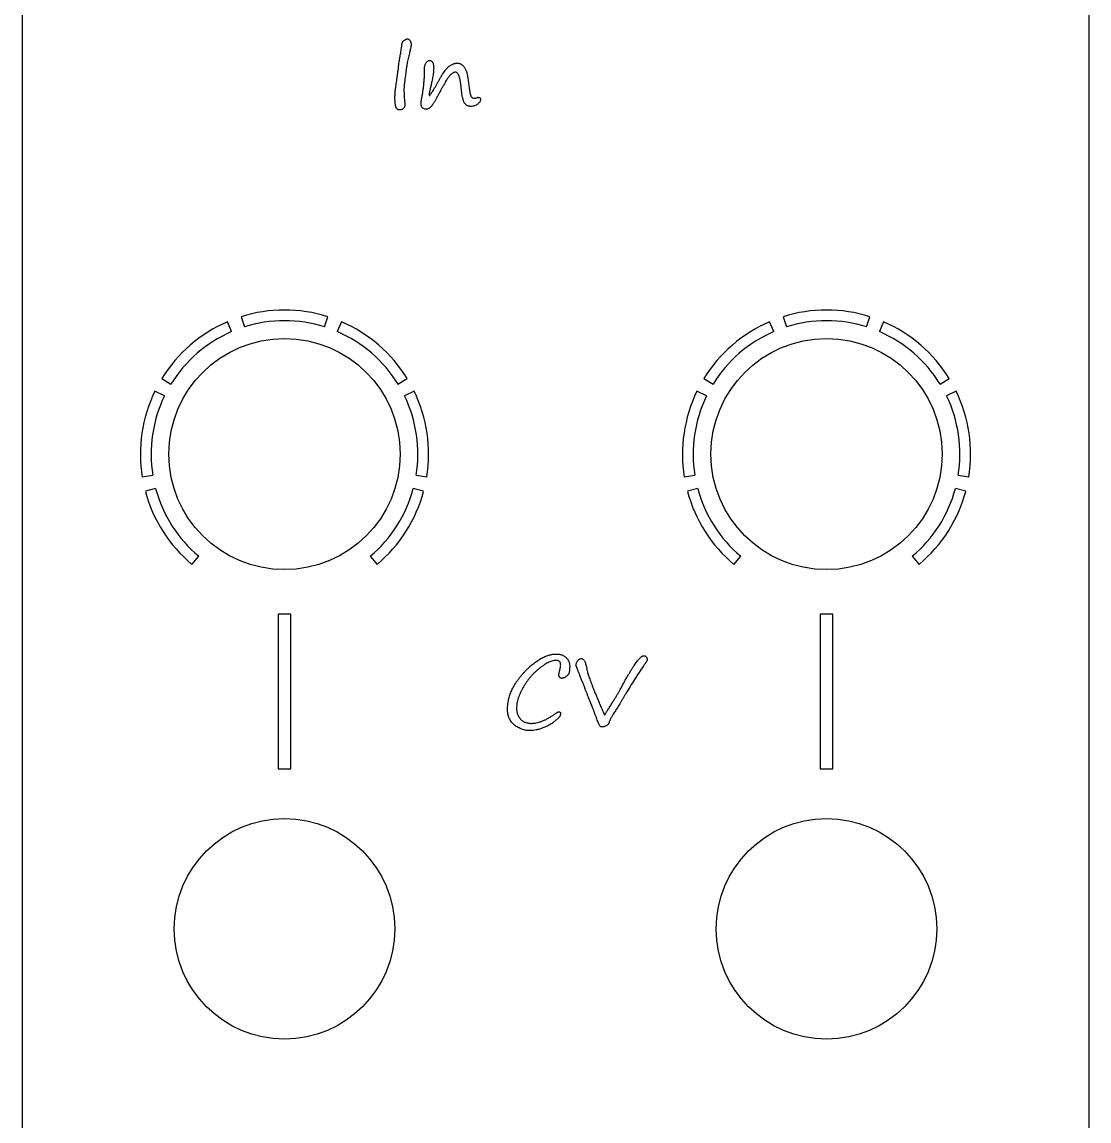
# Model space of a CAD drawing. Extents: x 87 to 117, y 47 to 176.
# Drawn here: x 86.72 to 116.72, y 78.28 to 109.19 of the extents above; entities that cross this region are included whole.
import ezdxf

# ---------------------------------------------------------------- set-up
doc = ezdxf.new("R2010")
doc.units = 0
doc.layers.get('0').update_dxf_attribs({"linetype": 'CONTINUOUS'})

msp = doc.modelspace()

# ---------------------------------------------------------------- linework, layer by layer
at = {"color": 7, "linetype": 'CONTINUOUS'}
for p, q in [((86.719, 172.625), (86.719, 50.625)), ((116.719, 50.625), (116.719, 172.625)), ((92.613, 100.479), (92.494, 100.754)), ((92.881, 100.898), (92.971, 100.612)), ((95.226, 100.612), (95.316, 100.898)), ((95.703, 100.754), (95.584, 100.479)), ((107.853, 100.479), (107.734, 100.754)), ((108.121, 100.898), (108.211, 100.612)), ((110.466, 100.612), (110.556, 100.898)), ((110.943, 100.754), (110.824, 100.479)), ((90.652, 99.162), (90.907, 99.004)), ((97.29, 99.004), (97.546, 99.162)), ((105.892, 99.162), (106.147, 99.004)), ((112.53, 99.004), (112.786, 99.162)), ((90.723, 98.669), (90.453, 98.8)), ((97.744, 98.8), (97.474, 98.669)), ((105.963, 98.669), (105.693, 98.8)), ((112.984, 98.8), (112.714, 98.669)), ((90.1, 96.39), (90.396, 96.438)), ((97.801, 96.438), (98.097, 96.39)), ((105.34, 96.39), (105.636, 96.438)), ((113.041, 96.438), (113.337, 96.39)), ((90.476, 96.065), (90.187, 95.987)), ((98.011, 95.987), (97.721, 96.065)), ((105.716, 96.065), (105.427, 95.987)), ((113.251, 95.987), (112.961, 96.065)), ((91.495, 93.933), (91.688, 94.163)), ((96.509, 94.163), (96.702, 93.933)), ((106.735, 93.933), (106.928, 94.163)), ((111.749, 94.163), (111.942, 93.933)), ((93.924, 92.535), (93.924, 88.185)), ((94.274, 92.535), (93.924, 92.535)), ((94.274, 88.185), (94.274, 92.535)), ((109.514, 92.535), (109.164, 92.535)), ((109.164, 92.535), (109.164, 88.185)), ((109.514, 88.185), (109.514, 92.535)), ((93.924, 88.185), (94.274, 88.185)), ((109.164, 88.185), (109.514, 88.185))]:
    msp.add_line(p, q, dxfattribs=at)
for centre, radius in [((94.099, 97.035), 3.25), ((109.339, 97.035), 3.25), ((94.099, 83.685), 3.1), ((109.339, 83.685), 3.1)]:
    msp.add_circle(centre, radius, dxfattribs=at)
for centre, radius, start, end in [((94.099, 97.035), 4.05, 72.5, 107.5), ((109.339, 97.035), 4.05, 72.5, 107.5), ((94.099, 97.035), 4.05, 113.3333, 148.3333), ((94.099, 97.035), 3.75, 72.5, 107.5), ((94.099, 97.035), 4.05, 31.6667, 66.6667), ((109.339, 97.035), 4.05, 113.3333, 148.3333), ((109.339, 97.035), 3.75, 72.5, 107.5), ((109.339, 97.035), 4.05, 31.6667, 66.6667), ((94.099, 97.035), 3.75, 113.3333, 148.3333), ((94.099, 97.035), 3.75, 31.6667, 66.6667), ((109.339, 97.035), 3.75, 113.3333, 148.3333), ((109.339, 97.035), 3.75, 31.6667, 66.6667), ((94.099, 97.035), 4.05, 154.1667, 189.1667), ((94.099, 97.035), 3.75, 154.1667, 189.1667), ((94.099, 97.035), 3.75, 350.8333, 25.8333), ((94.099, 97.035), 4.05, 350.8333, 25.8333), ((109.339, 97.035), 4.05, 154.1667, 189.1667), ((109.339, 97.035), 3.75, 154.1667, 189.1667), ((109.339, 97.035), 3.75, 350.8333, 25.8333), ((109.339, 97.035), 4.05, 350.8333, 25.8333), ((94.099, 97.035), 4.05, 195, 230), ((94.099, 97.035), 3.75, 195, 230), ((94.099, 97.035), 3.75, 310, 345), ((94.099, 97.035), 4.05, 310, 345), ((109.339, 97.035), 4.05, 195, 230), ((109.339, 97.035), 3.75, 195, 230), ((109.339, 97.035), 3.75, 310, 345), ((109.339, 97.035), 4.05, 310, 345)]:
    msp.add_arc(centre, radius, start, end, dxfattribs=at)
for points, knots in [([(97.353, 108.239), (97.358, 108.264), (97.367, 108.311), (97.378, 108.38), (97.388, 108.445), (97.393, 108.486), (97.395, 108.506)], [0, 0, 0, 0, 0.277072, 0.53556, 0.776987, 1, 1, 1, 1]), ([(97.395, 108.506), (97.397, 108.518), (97.399, 108.541), (97.405, 108.571), (97.409, 108.595), (97.415, 108.614), (97.424, 108.63), (97.438, 108.645), (97.455, 108.661), (97.477, 108.676), (97.498, 108.69), (97.518, 108.701), (97.535, 108.708), (97.546, 108.709), (97.551, 108.71)], [0, 0, 0, 0, 0.132275, 0.242431, 0.329032, 0.394165, 0.454179, 0.525174, 0.609056, 0.706959, 0.804006, 0.885407, 0.950127, 1, 1, 1, 1]), ([(97.551, 108.71), (97.559, 108.709), (97.576, 108.708), (97.6, 108.697), (97.619, 108.679), (97.634, 108.655), (97.646, 108.627), (97.655, 108.597), (97.66, 108.564), (97.66, 108.541), (97.661, 108.529)], [0, 0, 0, 0, 0.110512, 0.215335, 0.322617, 0.443135, 0.573609, 0.708475, 0.849962, 1, 1, 1, 1]), ([(97.661, 108.529), (97.66, 108.523), (97.658, 108.509), (97.652, 108.483), (97.645, 108.449), (97.635, 108.407), (97.624, 108.356), (97.61, 108.296), (97.593, 108.229), (97.582, 108.181), (97.576, 108.155)], [0, 0, 0, 0, 0.0459751, 0.1143778, 0.2052623, 0.3184203, 0.4548593, 0.613804, 0.7952622, 1, 1, 1, 1]), ([(97.306, 107.914), (97.308, 107.936), (97.312, 107.984), (97.322, 108.061), (97.335, 108.147), (97.347, 108.208), (97.353, 108.239)], [0, 0, 0, 0, 0.205107, 0.439, 0.704169, 1, 1, 1, 1]), ([(97.294, 107.82), (97.296, 107.836), (97.301, 107.867), (97.304, 107.898), (97.306, 107.914)], [0, 0, 0, 0, 0.50319, 1, 1, 1, 1]), ([(97.528, 107.901), (97.525, 107.877), (97.52, 107.826), (97.512, 107.776), (97.509, 107.749)], [0, 0, 0, 0, 0.479756, 1, 1, 1, 1]), ([(97.576, 108.155), (97.57, 108.131), (97.56, 108.085), (97.545, 108.018), (97.535, 107.958), (97.53, 107.919), (97.528, 107.901)], [0, 0, 0, 0, 0.288214, 0.550276, 0.787272, 1, 1, 1, 1]), ([(97.962, 107.067), (97.968, 107.101), (97.981, 107.169), (97.997, 107.272), (98.01, 107.377), (98.022, 107.483), (98.03, 107.59), (98.036, 107.699), (98.04, 107.81), (98.04, 107.884), (98.04, 107.922)], [0, 0, 0, 0, 0.120129, 0.241238, 0.364168, 0.488151, 0.613675, 0.74088, 0.86932, 1, 1, 1, 1]), ([(98.04, 107.922), (98.041, 107.931), (98.042, 107.95), (98.051, 107.978), (98.065, 108.008), (98.083, 108.038), (98.103, 108.065), (98.124, 108.086), (98.144, 108.099), (98.159, 108.101), (98.166, 108.102)], [0, 0, 0, 0, 0.1157092, 0.2421953, 0.3815806, 0.5380488, 0.6890376, 0.8135374, 0.9136909, 1, 1, 1, 1]), ([(98.166, 108.102), (98.177, 108.102), (98.197, 108.101), (98.225, 108.091), (98.248, 108.075), (98.266, 108.051), (98.279, 108.019), (98.288, 107.978), (98.292, 107.928), (98.293, 107.891), (98.294, 107.872)], [0, 0, 0, 0, 0.1072568, 0.2035245, 0.29421, 0.3872488, 0.495913, 0.6339937, 0.8009112, 1, 1, 1, 1]), ([(98.294, 107.872), (98.293, 107.859), (98.292, 107.83), (98.288, 107.783), (98.28, 107.727), (98.27, 107.662), (98.256, 107.588), (98.24, 107.505), (98.22, 107.414), (98.206, 107.35), (98.199, 107.316)], [0, 0, 0, 0, 0.068073, 0.151869, 0.251629, 0.36806, 0.501331, 0.651359, 0.817622, 1, 1, 1, 1]), ([(98.384, 107.438), (98.398, 107.464), (98.424, 107.514), (98.464, 107.586), (98.503, 107.652), (98.541, 107.713), (98.577, 107.767), (98.611, 107.815), (98.645, 107.857), (98.677, 107.894), (98.71, 107.925), (98.743, 107.952), (98.776, 107.975), (98.811, 107.994), (98.847, 108.008), (98.883, 108.018), (98.92, 108.025), (98.945, 108.026), (98.958, 108.026)], [0, 0, 0, 0, 0.102368, 0.198218, 0.287244, 0.36944, 0.444478, 0.513458, 0.575764, 0.631936, 0.683502, 0.732705, 0.779893, 0.825238, 0.869262, 0.913103, 0.956376, 1, 1, 1, 1]), ([(98.958, 108.026), (98.968, 108.026), (98.987, 108.025), (99.016, 108.02), (99.042, 108.011), (99.068, 108), (99.092, 107.984), (99.115, 107.965), (99.136, 107.943), (99.156, 107.917), (99.175, 107.887), (99.192, 107.851), (99.208, 107.81), (99.222, 107.764), (99.235, 107.712), (99.247, 107.654), (99.257, 107.591), (99.263, 107.547), (99.266, 107.524)], [0, 0, 0, 0, 0.045877, 0.089967, 0.133623, 0.176543, 0.220768, 0.265895, 0.312992, 0.362601, 0.416666, 0.477593, 0.545086, 0.620042, 0.703153, 0.794197, 0.892709, 1, 1, 1, 1]), ([(97.205, 107.053), (97.205, 107.069), (97.205, 107.104), (97.209, 107.158), (97.212, 107.216), (97.218, 107.279), (97.226, 107.347), (97.235, 107.419), (97.247, 107.496), (97.255, 107.548), (97.259, 107.575)], [0, 0, 0, 0, 0.094044, 0.196485, 0.308073, 0.428961, 0.558473, 0.696472, 0.843921, 1, 1, 1, 1]), ([(97.259, 107.575), (97.261, 107.585), (97.263, 107.604), (97.267, 107.631), (97.271, 107.655), (97.274, 107.675), (97.276, 107.692), (97.278, 107.706), (97.28, 107.717), (97.281, 107.724), (97.281, 107.726)], [0, 0, 0, 0, 0.198962, 0.374476, 0.531671, 0.667984, 0.780472, 0.874641, 0.947923, 1, 1, 1, 1]), ([(97.281, 107.726), (97.282, 107.742), (97.285, 107.773), (97.291, 107.804), (97.294, 107.82)], [0, 0, 0, 0, 0.491555, 1, 1, 1, 1]), ([(97.509, 107.749), (97.505, 107.722), (97.497, 107.669), (97.487, 107.594), (97.478, 107.525), (97.471, 107.463), (97.465, 107.408), (97.461, 107.359), (97.459, 107.318), (97.458, 107.292), (97.458, 107.281)], [0, 0, 0, 0, 0.176209, 0.337836, 0.484894, 0.617398, 0.734537, 0.83801, 0.926194, 1, 1, 1, 1]), ([(98.903, 107.773), (98.891, 107.772), (98.865, 107.769), (98.827, 107.75), (98.787, 107.721), (98.754, 107.688), (98.726, 107.654), (98.701, 107.621), (98.674, 107.581), (98.644, 107.533), (98.611, 107.479), (98.575, 107.417), (98.537, 107.349), (98.511, 107.301), (98.497, 107.275)], [0, 0, 0, 0, 0.054951, 0.117189, 0.19025, 0.276348, 0.328008, 0.39032, 0.464155, 0.548428, 0.64485, 0.751824, 0.8702, 1, 1, 1, 1]), ([(99.062, 107.381), (99.06, 107.397), (99.057, 107.428), (99.052, 107.472), (99.045, 107.514), (99.038, 107.552), (99.031, 107.587), (99.023, 107.619), (99.014, 107.648), (99.004, 107.675), (98.994, 107.698), (98.983, 107.718), (98.971, 107.734), (98.959, 107.748), (98.946, 107.759), (98.933, 107.767), (98.918, 107.772), (98.908, 107.773), (98.903, 107.773)], [0, 0, 0, 0, 0.10629, 0.205684, 0.298343, 0.385219, 0.465358, 0.539045, 0.607284, 0.669126, 0.725098, 0.775561, 0.820506, 0.861678, 0.898547, 0.934045, 0.966353, 1, 1, 1, 1]), ([(97.458, 107.281), (97.458, 107.249), (97.459, 107.187), (97.463, 107.093), (97.47, 107.001), (97.477, 106.94), (97.481, 106.91)], [0, 0, 0, 0, 0.2531501, 0.5033001, 0.7528956, 1, 1, 1, 1]), ([(98.497, 107.275), (98.488, 107.258), (98.47, 107.225), (98.444, 107.176), (98.419, 107.13), (98.395, 107.087), (98.373, 107.046), (98.351, 107.009), (98.332, 106.974), (98.313, 106.943), (98.295, 106.914), (98.279, 106.888), (98.264, 106.865), (98.25, 106.845), (98.238, 106.827), (98.226, 106.813), (98.217, 106.801), (98.2, 106.785), (98.178, 106.767), (98.149, 106.748), (98.123, 106.736), (98.106, 106.734), (98.099, 106.733)], [0, 0, 0, 0, 0.0848, 0.164748, 0.240627, 0.311615, 0.378537, 0.440626, 0.498595, 0.552028, 0.600846, 0.644861, 0.685055, 0.720482, 0.751642, 0.777763, 0.8005, 0.81832, 0.876913, 0.925848, 0.966384, 1, 1, 1, 1]), ([(98.199, 107.316), (98.196, 107.305), (98.191, 107.284), (98.185, 107.254), (98.179, 107.227), (98.175, 107.204), (98.171, 107.183), (98.169, 107.166), (98.167, 107.152), (98.167, 107.143), (98.167, 107.14)], [0, 0, 0, 0, 0.189836, 0.358876, 0.511911, 0.646371, 0.762697, 0.858399, 0.938241, 1, 1, 1, 1]), ([(98.178, 107.118), (98.18, 107.12), (98.189, 107.125), (98.201, 107.141), (98.22, 107.166), (98.242, 107.201), (98.271, 107.246), (98.304, 107.301), (98.342, 107.366), (98.369, 107.413), (98.384, 107.438)], [0, 0, 0, 0, 0.024746, 0.076874, 0.157797, 0.268, 0.406998, 0.575481, 0.773144, 1, 1, 1, 1]), ([(99.339, 106.811), (99.329, 106.811), (99.311, 106.812), (99.285, 106.816), (99.26, 106.823), (99.237, 106.833), (99.215, 106.846), (99.195, 106.861), (99.177, 106.88), (99.159, 106.901), (99.144, 106.93), (99.13, 106.967), (99.117, 107.013), (99.104, 107.069), (99.092, 107.134), (99.081, 107.208), (99.071, 107.292), (99.065, 107.35), (99.062, 107.381)], [0, 0, 0, 0, 0.039554, 0.077769, 0.11419, 0.14982, 0.18523, 0.221002, 0.257701, 0.29585, 0.340288, 0.396228, 0.464962, 0.545978, 0.63958, 0.746807, 0.866739, 1, 1, 1, 1]), ([(99.266, 107.524), (99.269, 107.498), (99.275, 107.449), (99.284, 107.379), (99.293, 107.317), (99.302, 107.262), (99.31, 107.215), (99.318, 107.176), (99.326, 107.145), (99.335, 107.114), (99.349, 107.084), (99.372, 107.058), (99.4, 107.042), (99.42, 107.04), (99.431, 107.039)], [0, 0, 0, 0, 0.143287, 0.272804, 0.387842, 0.489244, 0.576215, 0.649651, 0.709489, 0.755158, 0.826551, 0.887715, 0.94262, 1, 1, 1, 1]), ([(97.338, 106.71), (97.332, 106.71), (97.32, 106.71), (97.303, 106.714), (97.288, 106.721), (97.274, 106.73), (97.262, 106.741), (97.251, 106.755), (97.241, 106.772), (97.233, 106.791), (97.227, 106.813), (97.221, 106.838), (97.216, 106.867), (97.212, 106.898), (97.209, 106.932), (97.207, 106.97), (97.205, 107.01), (97.205, 107.038), (97.205, 107.053)], [0, 0, 0, 0, 0.043904, 0.085932, 0.126968, 0.166391, 0.207715, 0.251348, 0.298438, 0.349059, 0.405099, 0.468142, 0.538239, 0.615885, 0.700935, 0.79257, 0.892914, 1, 1, 1, 1]), ([(97.939, 106.885), (97.939, 106.897), (97.94, 106.923), (97.945, 106.965), (97.952, 107.014), (97.959, 107.048), (97.962, 107.067)], [0, 0, 0, 0, 0.192345, 0.424574, 0.692959, 1, 1, 1, 1]), ([(98.167, 107.14), (98.167, 107.137), (98.167, 107.131), (98.169, 107.124), (98.172, 107.119), (98.176, 107.119), (98.178, 107.118)], [0, 0, 0, 0, 0.360435, 0.611315, 0.814878, 1, 1, 1, 1]), ([(99.61, 106.999), (99.609, 106.989), (99.606, 106.968), (99.59, 106.937), (99.564, 106.905), (99.53, 106.874), (99.49, 106.846), (99.443, 106.826), (99.392, 106.813), (99.357, 106.812), (99.339, 106.811)], [0, 0, 0, 0, 0.08327, 0.176952, 0.288939, 0.421494, 0.563512, 0.70395, 0.84776, 1, 1, 1, 1]), ([(99.431, 107.039), (99.438, 107.039), (99.454, 107.04), (99.479, 107.046), (99.507, 107.056), (99.526, 107.064), (99.536, 107.069)], [0, 0, 0, 0, 0.202064, 0.437519, 0.698919, 1, 1, 1, 1]), ([(99.536, 107.069), (99.539, 107.067), (99.544, 107.065), (99.55, 107.064), (99.552, 107.064)], [0, 0, 0, 0, 0.594401, 1, 1, 1, 1]), ([(99.552, 107.064), (99.561, 107.064), (99.577, 107.063), (99.598, 107.049), (99.609, 107.026), (99.61, 107.008), (99.61, 106.999)], [0, 0, 0, 0, 0.256651, 0.476431, 0.708577, 1, 1, 1, 1]), ([(97.481, 106.91), (97.482, 106.893), (97.485, 106.862), (97.48, 106.819), (97.466, 106.783), (97.444, 106.756), (97.418, 106.736), (97.391, 106.721), (97.365, 106.711), (97.347, 106.71), (97.338, 106.71)], [0, 0, 0, 0, 0.176415, 0.327078, 0.45922, 0.583557, 0.701956, 0.806658, 0.906477, 1, 1, 1, 1]), ([(98.099, 106.733), (98.086, 106.733), (98.063, 106.734), (98.03, 106.741), (98.001, 106.753), (97.978, 106.77), (97.96, 106.792), (97.948, 106.819), (97.94, 106.851), (97.939, 106.873), (97.939, 106.885)], [0, 0, 0, 0, 0.147476, 0.278921, 0.398162, 0.507762, 0.616824, 0.733077, 0.858773, 1, 1, 1, 1]), ([(100.37, 89.862), (100.371, 89.884), (100.372, 89.929), (100.377, 89.995), (100.386, 90.062), (100.4, 90.128), (100.416, 90.194), (100.436, 90.26), (100.461, 90.325), (100.488, 90.391), (100.52, 90.456), (100.555, 90.52), (100.594, 90.585), (100.637, 90.65), (100.683, 90.714), (100.733, 90.778), (100.786, 90.842), (100.843, 90.904), (100.901, 90.965), (100.961, 91.022), (101.019, 91.076), (101.077, 91.126), (101.135, 91.171), (101.193, 91.213), (101.251, 91.25), (101.307, 91.285), (101.364, 91.314), (101.421, 91.34), (101.478, 91.362), (101.534, 91.38), (101.59, 91.394), (101.645, 91.404), (101.701, 91.41), (101.738, 91.411), (101.756, 91.411)], [0, 0, 0, 0, 0.029781, 0.059474, 0.089342, 0.119326, 0.149657, 0.180245, 0.21123, 0.242801, 0.274864, 0.307731, 0.341231, 0.375672, 0.41087, 0.447019, 0.484028, 0.522061, 0.559932, 0.596552, 0.631956, 0.665944, 0.698818, 0.730494, 0.761028, 0.790571, 0.819169, 0.846837, 0.873824, 0.900061, 0.925651, 0.9507, 0.975501, 1, 1, 1, 1]), ([(101.744, 91.234), (101.728, 91.233), (101.695, 91.232), (101.643, 91.221), (101.59, 91.204), (101.533, 91.181), (101.474, 91.151), (101.412, 91.114), (101.348, 91.071), (101.281, 91.022), (101.214, 90.968), (101.149, 90.91), (101.087, 90.848), (101.028, 90.782), (100.97, 90.714), (100.916, 90.641), (100.864, 90.565), (100.815, 90.486), (100.77, 90.407), (100.732, 90.327), (100.698, 90.25), (100.671, 90.174), (100.65, 90.1), (100.635, 90.028), (100.626, 89.956), (100.624, 89.91), (100.624, 89.886)], [0, 0, 0, 0, 0.02568, 0.053507, 0.083448, 0.116012, 0.151527, 0.18988, 0.231582, 0.276267, 0.322637, 0.369277, 0.416447, 0.46367, 0.511635, 0.560046, 0.609269, 0.659395, 0.708699, 0.755865, 0.800828, 0.843764, 0.885128, 0.924709, 0.962901, 1, 1, 1, 1]), ([(101.864, 91.098), (101.864, 91.108), (101.863, 91.129), (101.858, 91.157), (101.848, 91.181), (101.835, 91.2), (101.817, 91.216), (101.796, 91.227), (101.771, 91.233), (101.753, 91.233), (101.744, 91.234)], [0, 0, 0, 0, 0.1543829, 0.290184, 0.4113528, 0.5221632, 0.6313284, 0.74279, 0.8645993, 1, 1, 1, 1]), ([(101.756, 91.411), (101.769, 91.411), (101.796, 91.41), (101.834, 91.406), (101.87, 91.398), (101.904, 91.387), (101.936, 91.373), (101.966, 91.357), (101.993, 91.336), (102.019, 91.313), (102.042, 91.288), (102.062, 91.262), (102.079, 91.235), (102.093, 91.207), (102.104, 91.178), (102.111, 91.147), (102.116, 91.116), (102.117, 91.095), (102.117, 91.084)], [0, 0, 0, 0, 0.073526, 0.143814, 0.211588, 0.277156, 0.340674, 0.403201, 0.466201, 0.529569, 0.591859, 0.652531, 0.711671, 0.7686, 0.825899, 0.882884, 0.941008, 1, 1, 1, 1]), ([(102.294, 91.097), (102.297, 91.11), (102.301, 91.134), (102.313, 91.168), (102.327, 91.2), (102.345, 91.228), (102.366, 91.252), (102.388, 91.27), (102.414, 91.281), (102.431, 91.282), (102.44, 91.283)], [0, 0, 0, 0, 0.147652, 0.288829, 0.425936, 0.558841, 0.68337, 0.795379, 0.897926, 1, 1, 1, 1]), ([(102.44, 91.283), (102.449, 91.282), (102.467, 91.281), (102.492, 91.267), (102.515, 91.245), (102.535, 91.216), (102.552, 91.178), (102.568, 91.132), (102.581, 91.078), (102.588, 91.039), (102.592, 91.019)], [0, 0, 0, 0, 0.081831, 0.166113, 0.258427, 0.365998, 0.491889, 0.63897, 0.807139, 1, 1, 1, 1]), ([(103.585, 90.501), (103.604, 90.536), (103.64, 90.603), (103.694, 90.7), (103.745, 90.791), (103.794, 90.875), (103.841, 90.952), (103.885, 91.023), (103.927, 91.087), (103.966, 91.144), (104.003, 91.194), (104.037, 91.238), (104.069, 91.275), (104.099, 91.305), (104.125, 91.33), (104.15, 91.346), (104.172, 91.358), (104.187, 91.36), (104.194, 91.36)], [0, 0, 0, 0, 0.110767, 0.214773, 0.312206, 0.4034, 0.487733, 0.565548, 0.636668, 0.701841, 0.760084, 0.811977, 0.857648, 0.897156, 0.930711, 0.958419, 0.981264, 1, 1, 1, 1]), ([(104.194, 91.36), (104.202, 91.36), (104.217, 91.36), (104.237, 91.354), (104.255, 91.345), (104.27, 91.332), (104.281, 91.316), (104.289, 91.296), (104.294, 91.272), (104.294, 91.255), (104.294, 91.246)], [0, 0, 0, 0, 0.136519, 0.258776, 0.368433, 0.477784, 0.588633, 0.71089, 0.845355, 1, 1, 1, 1]), ([(104.294, 91.246), (104.294, 91.24), (104.293, 91.228), (104.287, 91.214), (104.28, 91.205), (104.275, 91.196), (104.267, 91.185), (104.257, 91.17), (104.245, 91.153), (104.23, 91.132), (104.214, 91.109), (104.203, 91.092), (104.196, 91.083)], [0, 0, 0, 0, 0.099333, 0.193992, 0.22646, 0.278287, 0.350626, 0.442321, 0.552846, 0.682717, 0.831943, 1, 1, 1, 1]), ([(101.813, 90.826), (101.814, 90.833), (101.815, 90.849), (101.82, 90.877), (101.828, 90.913), (101.835, 90.94), (101.839, 90.955)], [0, 0, 0, 0, 0.151642, 0.366353, 0.650982, 1, 1, 1, 1]), ([(101.839, 90.955), (101.843, 90.97), (101.85, 90.997), (101.858, 91.036), (101.863, 91.069), (101.864, 91.089), (101.864, 91.098)], [0, 0, 0, 0, 0.318652, 0.590157, 0.817804, 1, 1, 1, 1]), ([(102.117, 91.084), (102.117, 91.065), (102.117, 91.029), (102.114, 90.978), (102.11, 90.933), (102.103, 90.894), (102.093, 90.859), (102.073, 90.828), (102.047, 90.799), (102.013, 90.775), (101.98, 90.755), (101.948, 90.739), (101.92, 90.73), (101.902, 90.728), (101.894, 90.727)], [0, 0, 0, 0, 0.121137, 0.229056, 0.32315, 0.405414, 0.480172, 0.555529, 0.63712, 0.726002, 0.812532, 0.886516, 0.948607, 1, 1, 1, 1]), ([(102.463, 90.661), (102.457, 90.678), (102.443, 90.712), (102.424, 90.76), (102.407, 90.806), (102.39, 90.848), (102.375, 90.887), (102.361, 90.922), (102.348, 90.954), (102.337, 90.983), (102.327, 91.009), (102.319, 91.031), (102.311, 91.05), (102.306, 91.066), (102.301, 91.078), (102.298, 91.088), (102.296, 91.093), (102.295, 91.096), (102.294, 91.097)], [0, 0, 0, 0, 0.119156, 0.23078, 0.335181, 0.431574, 0.520435, 0.602073, 0.675702, 0.741802, 0.800679, 0.852332, 0.895672, 0.931788, 0.959891, 0.980478, 0.993845, 1, 1, 1, 1]), ([(102.592, 91.019), (102.594, 91.007), (102.598, 90.981), (102.608, 90.939), (102.622, 90.891), (102.638, 90.837), (102.658, 90.776), (102.682, 90.709), (102.708, 90.636), (102.738, 90.556), (102.771, 90.47), (102.808, 90.378), (102.849, 90.279), (102.892, 90.174), (102.939, 90.063), (102.989, 89.945), (103.042, 89.821), (103.08, 89.736), (103.099, 89.693)], [0, 0, 0, 0, 0.0251683, 0.0554805, 0.0904625, 0.1306112, 0.1754116, 0.2252331, 0.2802583, 0.3400678, 0.4050917, 0.4749171, 0.5500677, 0.6299265, 0.7150093, 0.8049131, 0.9000431, 1, 1, 1, 1]), ([(104.196, 91.083), (104.153, 91.02), (104.066, 90.894), (103.941, 90.699), (103.816, 90.502), (103.737, 90.368), (103.697, 90.301)], [0, 0, 0, 0, 0.24689, 0.495796, 0.74679, 1, 1, 1, 1]), ([(101.894, 90.727), (101.888, 90.728), (101.878, 90.728), (101.863, 90.734), (101.849, 90.742), (101.836, 90.754), (101.826, 90.769), (101.819, 90.786), (101.814, 90.805), (101.814, 90.819), (101.813, 90.826)], [0, 0, 0, 0, 0.111918, 0.221102, 0.33236, 0.452592, 0.578492, 0.709373, 0.846472, 1, 1, 1, 1]), ([(102.837, 89.704), (102.834, 89.711), (102.828, 89.727), (102.818, 89.753), (102.806, 89.785), (102.792, 89.821), (102.776, 89.863), (102.758, 89.91), (102.737, 89.962), (102.715, 90.02), (102.691, 90.082), (102.664, 90.15), (102.635, 90.222), (102.605, 90.3), (102.573, 90.383), (102.538, 90.471), (102.501, 90.564), (102.476, 90.628), (102.463, 90.661)], [0, 0, 0, 0, 0.022168, 0.049835, 0.082367, 0.120757, 0.16451, 0.213625, 0.267742, 0.327581, 0.392921, 0.463623, 0.539329, 0.620755, 0.707543, 0.799833, 0.896986, 1, 1, 1, 1]), ([(103.207, 89.869), (103.229, 89.902), (103.27, 89.967), (103.329, 90.061), (103.383, 90.149), (103.433, 90.231), (103.477, 90.307), (103.517, 90.377), (103.553, 90.44), (103.575, 90.481), (103.585, 90.501)], [0, 0, 0, 0, 0.161159, 0.311319, 0.45197, 0.582201, 0.701928, 0.811445, 0.910569, 1, 1, 1, 1]), ([(103.697, 90.301), (103.682, 90.275), (103.652, 90.224), (103.608, 90.15), (103.566, 90.08), (103.526, 90.014), (103.488, 89.952), (103.453, 89.894), (103.418, 89.84), (103.396, 89.806), (103.386, 89.789)], [0, 0, 0, 0, 0.1509402, 0.2948552, 0.4310705, 0.5593621, 0.6808618, 0.7946621, 0.9009007, 1, 1, 1, 1]), ([(101.005, 89.259), (100.985, 89.26), (100.946, 89.26), (100.888, 89.268), (100.831, 89.28), (100.775, 89.297), (100.721, 89.319), (100.668, 89.346), (100.616, 89.377), (100.567, 89.413), (100.521, 89.453), (100.48, 89.499), (100.447, 89.549), (100.419, 89.603), (100.397, 89.662), (100.381, 89.725), (100.372, 89.792), (100.371, 89.838), (100.37, 89.862)], [0, 0, 0, 0, 0.060551, 0.120286, 0.179305, 0.238377, 0.297923, 0.357991, 0.419349, 0.482276, 0.54515, 0.606582, 0.667887, 0.729583, 0.792889, 0.858531, 0.927325, 1, 1, 1, 1]), ([(100.624, 89.886), (100.624, 89.872), (100.624, 89.842), (100.63, 89.799), (100.638, 89.758), (100.651, 89.719), (100.666, 89.682), (100.685, 89.646), (100.708, 89.613), (100.733, 89.582), (100.762, 89.554), (100.795, 89.529), (100.83, 89.508), (100.868, 89.491), (100.909, 89.478), (100.953, 89.468), (101, 89.463), (101.032, 89.462), (101.049, 89.462)], [0, 0, 0, 0, 0.065893, 0.129864, 0.191242, 0.251698, 0.310467, 0.369395, 0.428553, 0.488171, 0.547515, 0.606959, 0.667325, 0.728625, 0.791655, 0.857267, 0.926515, 1, 1, 1, 1]), ([(101.864, 89.726), (101.864, 89.72), (101.862, 89.707), (101.854, 89.687), (101.842, 89.666), (101.826, 89.642), (101.804, 89.618), (101.779, 89.591), (101.748, 89.562), (101.701, 89.521), (101.636, 89.472), (101.552, 89.419), (101.461, 89.372), (101.367, 89.332), (101.272, 89.3), (101.179, 89.277), (101.091, 89.262), (101.033, 89.26), (101.005, 89.259)], [0, 0, 0, 0, 0.017551, 0.037733, 0.061615, 0.089391, 0.12147, 0.157838, 0.19914, 0.244638, 0.340364, 0.437858, 0.536766, 0.638295, 0.737812, 0.83064, 0.917908, 1, 1, 1, 1]), ([(101.049, 89.462), (101.07, 89.463), (101.113, 89.464), (101.182, 89.477), (101.257, 89.496), (101.337, 89.523), (101.418, 89.556), (101.497, 89.594), (101.573, 89.638), (101.621, 89.671), (101.645, 89.688)], [0, 0, 0, 0, 0.096384, 0.203855, 0.323326, 0.455653, 0.593886, 0.730071, 0.865417, 1, 1, 1, 1]), ([(101.645, 89.688), (101.656, 89.696), (101.676, 89.711), (101.706, 89.732), (101.733, 89.75), (101.755, 89.764), (101.774, 89.775), (101.789, 89.784), (101.801, 89.789), (101.808, 89.79), (101.811, 89.791)], [0, 0, 0, 0, 0.2085182, 0.3946262, 0.5550761, 0.6915728, 0.8031906, 0.8921608, 0.9570609, 1, 1, 1, 1]), ([(101.811, 89.791), (101.819, 89.79), (101.834, 89.789), (101.853, 89.775), (101.863, 89.753), (101.864, 89.735), (101.864, 89.726)], [0, 0, 0, 0, 0.248013, 0.464362, 0.69976, 1, 1, 1, 1]), ([(102.999, 89.36), (102.995, 89.362), (102.985, 89.366), (102.973, 89.385), (102.956, 89.411), (102.938, 89.45), (102.917, 89.498), (102.892, 89.557), (102.866, 89.627), (102.847, 89.677), (102.837, 89.704)], [0, 0, 0, 0, 0.031379, 0.08488, 0.166803, 0.276157, 0.414228, 0.580733, 0.776362, 1, 1, 1, 1]), ([(103.099, 89.693), (103.116, 89.722), (103.151, 89.782), (103.188, 89.84), (103.207, 89.869)], [0, 0, 0, 0, 0.490409, 1, 1, 1, 1]), ([(103.386, 89.789), (103.375, 89.772), (103.354, 89.739), (103.325, 89.691), (103.299, 89.647), (103.277, 89.606), (103.258, 89.57), (103.243, 89.536), (103.231, 89.507), (103.225, 89.488), (103.223, 89.48)], [0, 0, 0, 0, 0.1741484, 0.3337071, 0.4799198, 0.6113033, 0.7289572, 0.8330548, 0.9232131, 1, 1, 1, 1]), ([(103.223, 89.48), (103.22, 89.471), (103.213, 89.454), (103.196, 89.431), (103.173, 89.41), (103.145, 89.393), (103.113, 89.378), (103.078, 89.368), (103.039, 89.361), (103.012, 89.361), (102.999, 89.36)], [0, 0, 0, 0, 0.102034, 0.204589, 0.317284, 0.438831, 0.568899, 0.704327, 0.847921, 1, 1, 1, 1])]:
    msp.add_open_spline(points, degree=3, knots=knots, dxfattribs=at)

doc.saveas('drawing.dxf')
